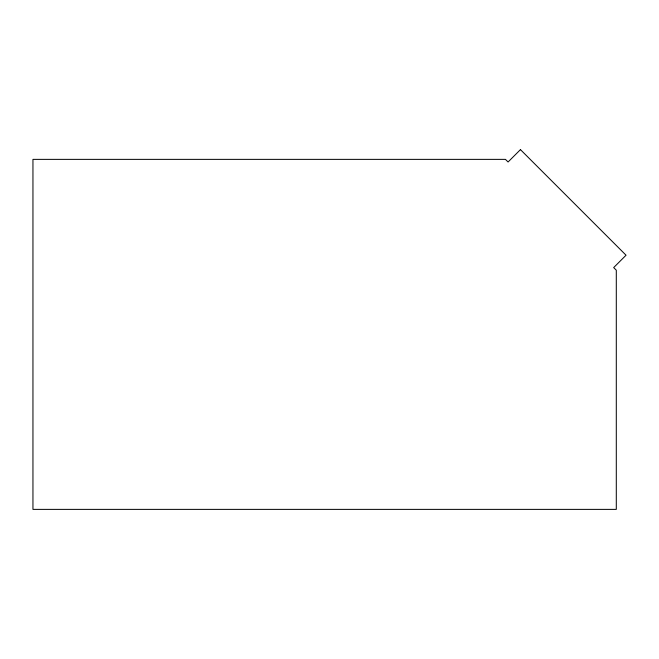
<?xml version="1.0" encoding="UTF-8"?>
<svg xmlns="http://www.w3.org/2000/svg" width="659" height="659" viewBox="0 0 659 659"><rect width="100%" height="100%" fill="white"/><g stroke="black" fill="none" stroke-linecap="round" stroke-linejoin="round"><path stroke-width="0.99" d="M520.453 149.618L508.081 161.99L505.461 159.371L32.95 159.371L32.95 509.382L616.297 509.382L616.297 270.206L613.677 267.587L626.05 255.214L520.453 149.618"/></g></svg>
